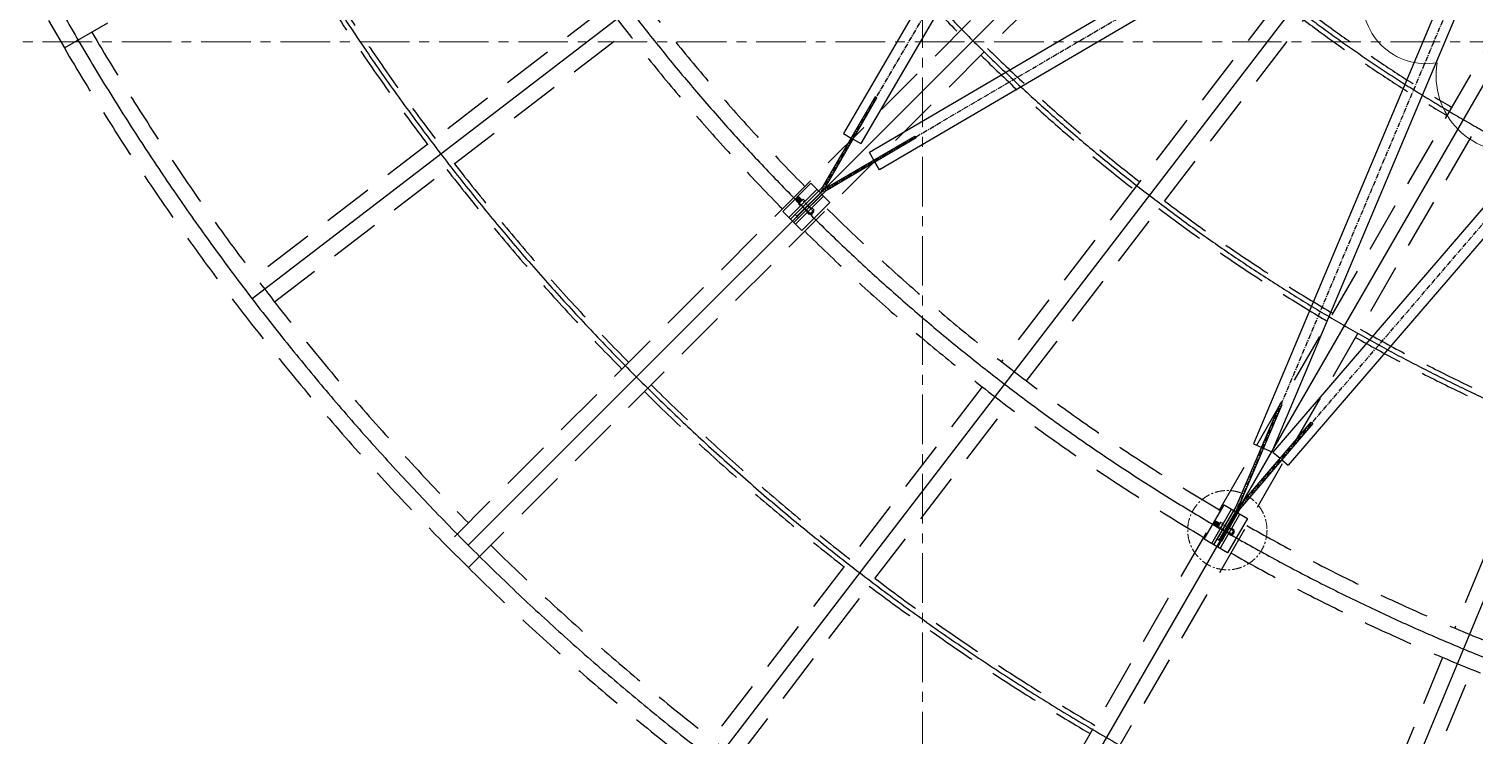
# Model space of a CAD drawing. Header units: millimetres. Extents: x 217991 to 313900, y 2625501 to 2818210.
# Drawn here: x 251265 to 260377, y 2752788 to 2757242 of the extents above; entities that cross this region are included whole.
import ezdxf

# ---------------------------------------------------------------- set-up
doc = ezdxf.new("R2010")
doc.units = ezdxf.units.MM
doc.header["$LTSCALE"] = 50
doc.header["$MEASUREMENT"] = 0
for name, pattern in [('CENTER', [2, 1.25, -0.25, 0.25, -0.25]), ('HIDDEN', [9.525, 6.35, -3.175]), ('HIDDEN2', [0.1875, 0.125, -0.0625])]:
    doc.linetypes.add(name, pattern=pattern)
doc.layers.get('Defpoints').update_dxf_attribs({"lineweight": 9})
for name, color, linetype, lineweight in [('CDC- COT', 4, 'Continuous', 0), ('CDC- TRUC', 5, 'CENTER', 15), ('CDC-LKT', 6, 'CENTER', 15), ('HIDDEN', 9, 'HIDDEN', 9), ('Thay', 9, 'Continuous', 13)]:
    doc.layers.add(name, color=color, linetype=linetype, lineweight=lineweight)
for name, color, linetype in [('cdc-dim in', 8, 'Continuous'), ('CHI', 1, 'Continuous'), ('Hatch', 8, 'Continuous'), ('KCS_AXIS', 5, 'CENTER'), ('KCS_BORDER', 3, 'Continuous'), ('KCS_THAY', 9, 'Continuous')]:
    doc.layers.add(name, color=color, linetype=linetype)

# ---------------------------------------------------------------- blocks, each defined once
blk = doc.blocks.new('maisanh31')
at = {"layer": 'KCS_AXIS', "ltscale": 300}
for q in [(-10052.9, -2020.8), (-11765.3, -3178), (-13311.9, -4548.9), (-14666.5, -6109.8), (-15805.6, -7834.3)]:
    blk.add_line((-2081.2, -15662.3), q, dxfattribs=at)
for radius, end in [(15800, 173.16409), (14300, 173.20219), (12800, 173.24923), (11300, 173.30876), (9800, 173.38651), (8300, 173.49236)]:
    blk.add_arc((-2081.2, -15662.3), radius, 82.80081, end, dxfattribs=at)
at = {"layer": 'KCS_BORDER', "color": 8, "linetype": 'HIDDEN'}
for p, q in [((-8150.5, -966.3), (-8334.9, -1043.8)), ((-8334.9, -1043.8), (-4945.1, -9107.5)), ((-8503.2, -4474.5), (-9915.9, -2057)), ((-10088.6, -2157.9), (-8675.9, -4575.4)), ((-11747.3, -3038), (-11905.4, -3160.6)), ((-6252.5, -10121.7), (-11747.3, -3038)), ((-11905.4, -3160.6), (-6410.5, -10244.3)), ((-11180, -6517.9), (-13170.3, -4548.3)), ((-13311, -4690.5), (-11320.7, -6660)), ((-7717.9, -11258.4), (-14685.4, -5969.9)), ((-14806.3, -6129.2), (-7881.5, -11385.3)), ((-7981.2, -9683.2), (-11037.8, -6658.5)), ((-11178.5, -6800.7), (-8121.9, -9825.4)), ((-13236.7, -9184.4), (-15669, -7797.1)), ((-15768, -7970.8), (-13335.8, -9358.1)), ((-9327.7, -11414), (-13063, -9283.5))]:
    blk.add_line(p, q, dxfattribs=at)
for radius, start, end in [(15900, 113.16116, 127.44046), (15700, 113.16575, 127.43587), (15900, 128.16116, 142.44045), (15700, 128.16575, 142.43586), (12900, 113.24496, 127.35665), (12700, 113.25196, 127.34966), (12900, 128.24497, 142.35665), (12700, 128.25196, 142.34965), (12900, 143.24496, 157.35665), (12700, 143.25196, 157.34965)]:
    blk.add_arc((-2081.2, -15662.3), radius, start, end, dxfattribs=at)
at = {"layer": 'KCS_THAY', "color": 8, "linetype": 'HIDDEN'}
for radius, start, end in [(14330, 113.20064, 119.90097), (14270, 113.20232, 119.89929), (14330, 120.70064, 127.40098), (14270, 120.70232, 127.39929), (14330, 128.20064, 134.90097), (14270, 128.20233, 134.89929), (14330, 135.70064, 142.40097), (14270, 135.70232, 142.39929), (11330, 120.80651, 127.2951), (11330, 128.30651, 134.7951), (11270, 128.30921, 134.79241), (11330, 135.80651, 142.2951), (11270, 135.80921, 142.29241), (9830, 135.88368, 142.21793), (11330, 143.30651, 149.7951), (11270, 143.30921, 149.79241), (9770, 135.88726, 142.21435)]:
    blk.add_arc((-2081.2, -15662.3), radius, start, end, dxfattribs=at)
blk = doc.blocks.new('fddfdfd')
at = {"layer": 'Hatch', "ltscale": 7.5}
h = blk.add_hatch(dxfattribs=at)
h.set_pattern_fill('ANSI32', color=256, scale=19.2, angle=190.00001, style=0)
h.set_pattern_definition([(35.000007, (187507.004, 1446738.925), (4.129751, -5.8978942), []), (35.000007, (187507.594, 1446742.2675), (4.129751, -5.8978942), [])])
h.paths.add_polyline_path([(164388.3, 1424565.9), (164409.2, 1424545), (164400.7, 1424536.6), (164379.8, 1424557.4)])
h.paths.add_polyline_path([(164379.8, 1424557.4), (164400.7, 1424536.6), (164392.2, 1424528.1), (164385.8, 1424534.4), (164390.1, 1424538.7), (164375.6, 1424553.1)])
h.paths.add_polyline_path([(164375.6, 1424553.1), (164390.1, 1424538.7), (164385.8, 1424534.4), (164371.4, 1424548.9)])
h = blk.add_hatch(dxfattribs=at)
h.set_pattern_fill('ANSI32', color=256, scale=19.2, angle=190.00001, style=0)
h.set_pattern_definition([(35.000007, (187502.711, 1446743.258), (4.129751, -5.8978942), []), (35.000007, (187503.3, 1446746.601), (4.129751, -5.8978942), [])])
h.paths.add_polyline_path([(164468.5, 1424468.8), (164477, 1424477.2), (164483.4, 1424470.9), (164474.9, 1424462.4)])
h.paths.add_polyline_path([(164468.5, 1424468.8), (164474.9, 1424462.4), (164466.4, 1424453.9), (164460, 1424460.3)])
h = blk.add_hatch(dxfattribs=at)
h.set_pattern_fill('ANSI32', color=256, scale=19.2, angle=205, style=0)
h.set_pattern_definition([(50, (183611.3766, 1449922.7115), (5.51552, -4.6280708), []), (50, (183611.081, 1449926.093), (5.51552, -4.6280708), [])])
h.paths.add_polyline_path([(167019.3, 1422521.6), (167044.8, 1422506.9), (167038.8, 1422496.5), (167013.3, 1422511.2)])
h.paths.add_polyline_path([(167013.3, 1422511.2), (167038.8, 1422496.5), (167032.8, 1422486.1), (167025, 1422490.6), (167028, 1422495.8), (167010.3, 1422506)])
h.paths.add_polyline_path([(167010.3, 1422506), (167028, 1422495.8), (167025, 1422490.6), (167007.3, 1422500.8)])
h = blk.add_hatch(dxfattribs=at)
h.set_pattern_fill('ANSI32', color=256, scale=19.2, angle=205, style=0)
h.set_pattern_definition([(50, (183606.108, 1449925.786), (5.51552, -4.6280708), []), (50, (183605.812, 1449929.167), (5.51552, -4.6280708), [])])
h.paths.add_polyline_path([(167121.8, 1422448.6), (167127.8, 1422459), (167135.6, 1422454.5), (167129.6, 1422444.1)])
h.paths.add_polyline_path([(167121.8, 1422448.6), (167129.6, 1422444.1), (167123.6, 1422433.7), (167115.8, 1422438.2)])
at = {"layer": 'cdc-dim in'}
for p, q in [((164466.1, 1424454.2), (164483.1, 1424471.1)), ((167123.3, 1422433.9), (167135.3, 1422454.7))]:
    blk.add_line(p, q, dxfattribs=at)
at = {"layer": 'CHI', "linetype": 'HIDDEN2', "ltscale": 2}
for p, q in [((164460, 1424460.3), (164392.2, 1424528.1)), ((164445.2, 1424470.9), (164402.8, 1424513.2)), ((164477, 1424477.2), (164409.2, 1424545)), ((164466.4, 1424492.1), (164424, 1424534.4)), ((167115.8, 1422438.2), (167032.8, 1422486.1)), ((167127.8, 1422459), (167044.8, 1422506.9)), ((167098.7, 1422444.6), (167046.9, 1422474.5)), ((167113.7, 1422470.6), (167061.9, 1422500.5))]:
    blk.add_line(p, q, dxfattribs=at)
at = {"layer": 'KCS_AXIS', "ltscale": 0.5}
blk.add_lwpolyline([(166768.8, 1430899.1), (166134.8, 1430265.2), (166134.8, 1430265.2), (162512.7, 1427210.9), (167218.1, 1429200.2), (164523, 1424591.1), (169127.3, 1427291.1), (167142.8, 1422580.8), (170595.1, 1426601.1)], dxfattribs=at)
at = {"layer": 'KCS_BORDER'}
for p, q in [((167048.4, 1429035.9), (164668.6, 1424966)), ((167157.7, 1428971.2), (164777.9, 1424901.3)), ((168916.1, 1427240.4), (164832.3, 1424846.1)), ((168980.9, 1427131.2), (164897.1, 1424736.9)), ((168990.1, 1427130.1), (167254, 1423008.4)), ((169106.8, 1427079.8), (167370.6, 1422958.1)), ((170115.8, 1426140), (167377.1, 1422956.5)), ((170213.1, 1426058.3), (167473.7, 1422874.1)), ((164668.6, 1424966), (164717.7, 1424937)), ((164729.9, 1424929.7), (164777.9, 1424901.3)), ((164860.8, 1424798.1), (164832.3, 1424846.1)), ((164897.1, 1424736.9), (164868, 1424785.9)), ((167254, 1423008.4), (167370.6, 1422958.1)), ((167377.1, 1422956.5), (167423, 1422917.3)), ((167428, 1422913), (167428, 1422913)), ((167433.7, 1422908.2), (167473.7, 1422874.1))]:
    blk.add_line(p, q, dxfattribs=at)
at = {"layer": 'KCS_BORDER', "ltscale": 160}
for p, q in [((164325, 1424435.4), (164501.8, 1424612.2)), ((164335.6, 1424424.8), (164512.4, 1424601.6)), ((164356.8, 1424403.7), (164533.6, 1424580.5)), ((164367.4, 1424393.1), (164544.2, 1424569.9)), ((166991.8, 1422379.2), (167116.9, 1422595.8)), ((167004.8, 1422371.7), (167129.9, 1422588.3)), ((167030.7, 1422356.8), (167155.8, 1422573.3)), ((167043.7, 1422349.3), (167168.7, 1422565.8))]:
    blk.add_line(p, q, dxfattribs=at)
for points in [[(164869.2, 1425195.9), (164534.5, 1424623.9), (164365.4, 1424454.8), (164376, 1424444.2), (164549, 1424617.1), (164880.2, 1425189.4)], [(165126.7, 1424937.7), (164555.8, 1424602.7), (164386.6, 1424433.6), (164376, 1424444.2), (164549, 1424617.1), (165120.2, 1424948.7)], [(164462.8, 1424651.2), (164583.1, 1424531), (164406.3, 1424354.2), (164286, 1424474.4)], [(167422.6, 1423262.4), (167145.5, 1422615.5), (167025.9, 1422408.4), (167038.9, 1422400.9), (167161.2, 1422612.7), (167434.3, 1423257.3)], [(167628.1, 1423136.2), (167171.4, 1422600.5), (167051.9, 1422393.4), (167038.9, 1422400.9), (167161.2, 1422612.7), (167618.3, 1423144.5)], [(167069.2, 1422623.3), (167216.4, 1422538.3), (167091.4, 1422321.8), (166944.1, 1422406.8)]]:
    blk.add_lwpolyline(points, close=True, dxfattribs=at)
at = {"layer": 'Thay'}
for points in [[(164392.2, 1424528.1), (164371.4, 1424548.9), (164388.3, 1424565.9), (164409.2, 1424545)], [(164483.1, 1424471.1), (164477, 1424477.2)], [(164460, 1424460.3), (164466.1, 1424454.2)], [(167032.8, 1422486.1), (167007.3, 1422500.8), (167019.3, 1422521.6), (167044.8, 1422506.9)], [(167115.8, 1422438.2), (167123.3, 1422433.9)], [(167135.3, 1422454.7), (167127.8, 1422459)]]:
    blk.add_lwpolyline(points, dxfattribs=at)
for points in [[(164398.6, 1424509), (164385.8, 1424521.7), (164415.5, 1424551.4), (164428.3, 1424538.7)], [(164440.9, 1424466.6), (164453.7, 1424453.9), (164483.4, 1424483.6), (164470.6, 1424496.3)], [(167043.9, 1422469.3), (167028.3, 1422478.3), (167049.3, 1422514.7), (167064.9, 1422505.7)], [(167095.7, 1422439.4), (167111.3, 1422430.4), (167132.3, 1422466.8), (167116.7, 1422475.8)]]:
    blk.add_lwpolyline(points, close=True, dxfattribs=at)

msp = doc.modelspace()

# ---------------------------------------------------------------- linework, layer by layer
at = {"layer": 'CDC- TRUC', "ltscale": 5}
for p, q in [((256899.56, 2737622.63), (256899.56, 2793983.4)), ((228851.14, 2757159.65), (294103.01, 2757159.65))]:
    msp.add_line(p, q, dxfattribs=at)
at = {"layer": 'CDC-LKT'}
msp.add_circle((258821.61, 2754080.59), 250, dxfattribs=at)
at = {"layer": 'Defpoints'}
msp.add_lwpolyline([(260699.09, 2756473.76, -0.5205671), (260144.82, 2757028.03, -0.5205671), (259681.14, 2757491.71, -0.5205671)], format="xyb", dxfattribs=at)

# ---------------------------------------------------------------- block references
at = {"layer": 'CDC- COT'}
msp.add_blockref('fddfdfd', (91731.83, 1331616.63, 0), dxfattribs=at)
at = {"layer": 'HIDDEN', "rotation": 97.19919339591023}
msp.add_blockref('maisanh31', (249408.18, 2765259.65), dxfattribs=at)

doc.saveas('drawing.dxf')
